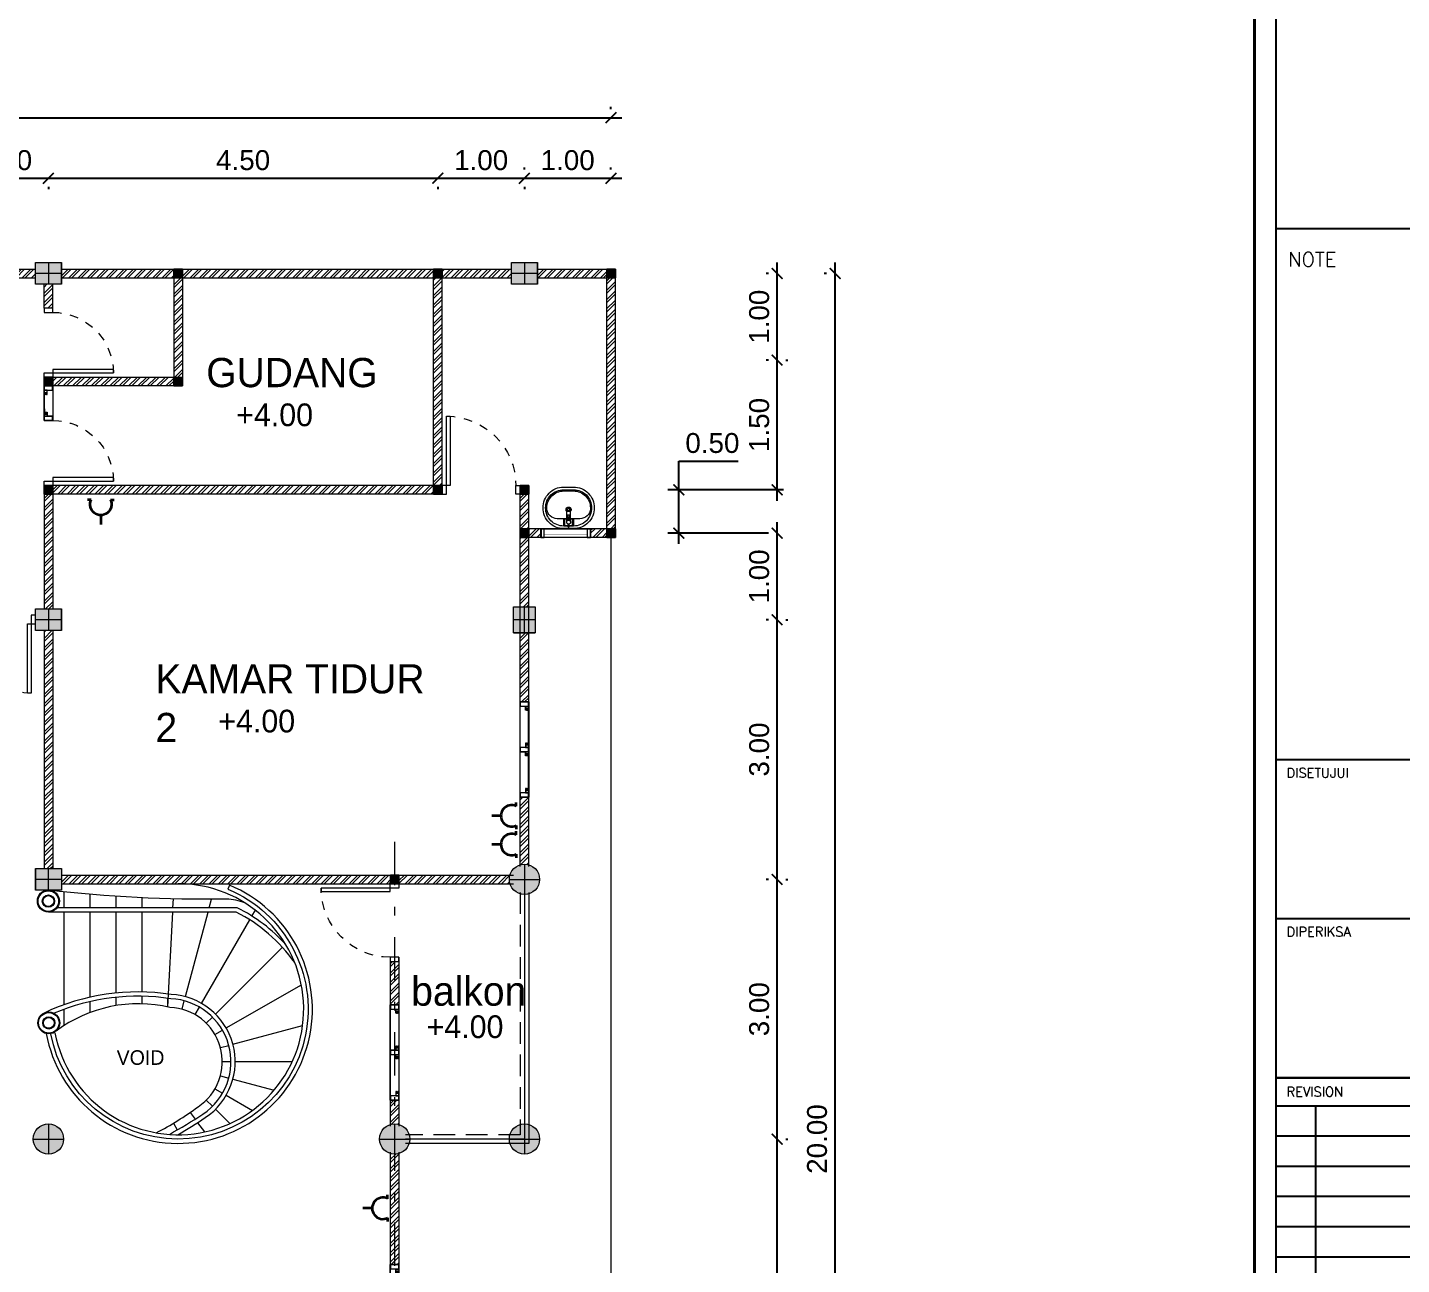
# Model space of a CAD drawing. Header units: millimetres. Extents: x -667 to -468, y -723 to -475.
# Drawn here: x -572.7 to -556.82, y -702.84 to -688.54 of the extents above; entities that cross this region are included whole.
import ezdxf

# ---------------------------------------------------------------- set-up
doc = ezdxf.new("R2010")
doc.units = ezdxf.units.MM
for name, pattern in [('CENTER', [2, 1.25, -0.25, 0.25, -0.25]), ('DASHDOT', [1, 0.5, -0.25, 0, -0.25]), ('DASHED2', [0.375, 0.25, -0.125]), ('HIDDEN', [0.375, 0.25, -0.125])]:
    doc.linetypes.add(name, pattern=pattern)
doc.layers.get('0').update_dxf_attribs({"lineweight": 9})
doc.layers.get('Defpoints').update_dxf_attribs({"lineweight": 0})
for name, color, linetype, lineweight in [('BLOCK', 231, 'Continuous', 5), ('COLUMN', 11, 'Continuous', 9), ('dinding', 36, 'Continuous', 9), ('DOOR', 6, 'Continuous', 5), ('FIX', 12, 'Continuous', 9), ('Furniture', 172, 'Continuous', 0), ('GRID', 250, 'CENTER', 0), ('HIDDEN', 9, 'HIDDEN', 5), ('NOTASI', 250, 'Continuous', 5), ('pintu', 6, 'Continuous', 5), ('TEXT', 26, 'Continuous', 5)]:
    doc.layers.add(name, color=color, linetype=linetype, lineweight=lineweight)
doc.layers.add('KOP', color=1, linetype='Continuous')
doc.styles.add('ROMANS', font='romans.shx')
doc.styles.add('ROMS', font='romans.shx', dxfattribs={"width": 0.9, "height": 16})
doc.styles.get("Standard").update_dxf_attribs({"font": 'arial.ttf'})
doc.dimstyles.new('Copy of 1-100', dxfattribs={"dimtxt": 0.23, "dimasz": 0.125, "dimexe": 0.125, "dimexo": 0.1, "dimgap": 0.09, "dimtad": 1, "dimtoh": 1, "dimzin": 0, "dimdsep": 46, "dimtxsty": 'Standard', "dimblk": 'ARCHTICK', "dimcen": 0.09, "dimdle": 0.125, "dimclrt": 2, "dimadec": 0, "dimazin": 0, "dimtfac": 1, "dimtofl": 0, "dimtmove": 0, "dimatfit": 3, "dimldrblk": 'ARCHTICK', "dimfxl": 1, "dimtolj": 1, "dimtzin": 0, "dimarcsym": 0})
pattern_1 = [(45, (75.192764, -159.11501), (-0.053881537, 0.053881537), []), (45, (75.228685, -159.11501), (-0.053881537, 0.053881537), [])]

# ---------------------------------------------------------------- blocks, each defined once
blk = doc.blocks.new('EW2433')
at = {"layer": 'KOP', "color": 11, "ltscale": 0.1}
for p, q in [((500.4441, -209.5931), (500.4441, -195.9522)), ((500.4465, -195.9497), (500.4465, -209.5956))]:
    blk.add_line(p, q, dxfattribs=at)
at = {"layer": 'KOP', "linetype": 'Continuous'}
blk.add_line((500.5786, -209.5956), (500.5786, -195.9497), dxfattribs=at)
at = {"layer": 'KOP', "color": 1, "ltscale": 0.1}
for p, q in [((502.5381, -197.5206), (500.5786, -197.5206)), ((502.5381, -200.793), (500.5786, -200.793)), ((502.5381, -201.7719), (500.5786, -201.7719)), ((502.5381, -202.7509), (500.5786, -202.7509))]:
    blk.add_line(p, q, dxfattribs=at)
at = {"layer": 'KOP', "color": 1, "linetype": 'Continuous', "ltscale": 0.01}
blk.add_line((500.5786, -202.7509), (502.5381, -202.7509), dxfattribs=at)
at = {"layer": 'KOP', "color": 4, "ltscale": 0.1}
for p, q in [((502.5381, -202.925), (500.5786, -202.925)), ((500.8235, -204.2281), (500.8235, -202.925)), ((502.5381, -203.1111), (500.5786, -203.1111)), ((502.5381, -203.2973), (500.5786, -203.2973)), ((502.5381, -203.4834), (500.5786, -203.4834)), ((502.5381, -203.6696), (500.5786, -203.6696)), ((502.5381, -203.8558), (500.5786, -203.8558))]:
    blk.add_line(p, q, dxfattribs=at)
at = {"layer": 'KOP', "color": 1, "linetype": 'Continuous', "width": 1}
for s, height, style, p in [('NOTE', 0.08818, 'ROMANS', (500.6522, -197.7529)), ('DISETUJUI', 0.05879, 'ROMS', (500.6432, -200.9016)), ('DIPERIKSA', 0.05879, 'ROMS', (500.6432, -201.8805)), ('REVISION', 0.05879, 'ROMS', (500.6432, -202.8662))]:
    blk.add_text(s, height=height, dxfattribs=dict(at, style=style)).set_placement(p)
blk = doc.blocks.new('FFFF')
at = {"layer": 'NOTASI', "ltscale": 0.01}
h = blk.add_hatch(color=256, dxfattribs=at)
h.paths.add_polyline_path([(-508.37, -250.991), (-508.495, -250.991), (-508.495, -251.141), (-508.37, -251.141)])
h.paths.add_polyline_path([(-508.37, -251.141), (-508.495, -251.141), (-508.495, -251.291), (-508.37, -251.291)])
h.paths.add_polyline_path([(-508.495, -251.141), (-508.62, -251.141), (-508.62, -251.291), (-508.495, -251.291)])
h.paths.add_polyline_path([(-508.495, -250.991), (-508.62, -250.991), (-508.62, -251.141), (-508.495, -251.141)])
at = {"ltscale": 0.01}
for p, q in [((-508.37, -250.991), (-508.62, -250.991)), ((-508.62, -251.141), (-508.37, -251.141)), ((-508.495, -250.991), (-508.495, -251.291))]:
    blk.add_line(p, q, dxfattribs=at)
blk.add_lwpolyline([(-508.62, -250.991), (-508.37, -250.991), (-508.37, -251.291), (-508.62, -251.291)], close=True, dxfattribs=at)
blk = doc.blocks.new('kolommm bulat')
at = {"layer": 'NOTASI'}
h = blk.add_hatch(color=256, dxfattribs=at)
h.paths.add_polyline_path([(-808.914, -494.931), (-808.914, -495.106), (-808.739, -495.106, 0.414214)])
h.paths.add_polyline_path([(-808.914, -494.931, 0.414214), (-809.089, -495.106), (-808.914, -495.106)])
h.paths.add_polyline_path([(-808.914, -495.106), (-809.089, -495.106, 0.414214), (-808.914, -495.281)])
h.paths.add_polyline_path([(-808.739, -495.106), (-808.914, -495.106), (-808.914, -495.281, 0.414214)])
for p, q in [((-808.914, -494.931), (-808.914, -495.281)), ((-809.089, -495.106), (-808.739, -495.106))]:
    blk.add_line(p, q)
blk.add_circle((-808.914, -495.106), 0.175)
blk = doc.blocks.new('32')
at = {"layer": 'NOTASI'}
h = blk.add_hatch(color=256, dxfattribs=at)
h.paths.add_polyline_path([(2106.822, 191.47), (2106.772, 191.47), (2106.772, 191.42), (2106.822, 191.42)])
h.paths.add_polyline_path([(2106.872, 191.47), (2106.822, 191.47), (2106.822, 191.42), (2106.872, 191.42)])
h.paths.add_polyline_path([(2106.872, 191.42), (2106.822, 191.42), (2106.822, 191.37), (2106.872, 191.37)])
h.paths.add_polyline_path([(2106.822, 191.42), (2106.772, 191.42), (2106.772, 191.37), (2106.822, 191.37)])
at = {"layer": 'BLOCK'}
for p, q in [((2106.822, 191.47), (2106.822, 191.37)), ((2106.772, 191.42), (2106.872, 191.42))]:
    blk.add_line(p, q, dxfattribs=at)
blk.add_lwpolyline([(2106.872, 191.47), (2106.772, 191.47), (2106.772, 191.37), (2106.872, 191.37)], close=True, dxfattribs=at)
blk = doc.blocks.new('L851')
at = {"layer": 'FIX'}
for p, q in [((0.075, 0.045), (0.15, 0.045)), ((0.077, 0.005), (0.093, 0.005)), ((0.075, -0.045), (0.15, -0.045))]:
    blk.add_line(p, q, dxfattribs=at)
for points in [[(0.52, 0), (0.52, 0.057, 0.098726), (0.502, 0.149, 0.098588), (0.45, 0.226, 0.098394), (0.372, 0.278, 0.098257), (0.28, 0.296, 0.098257), (0.188, 0.278, 0.098394), (0.11, 0.226, 0.098588), (0.058, 0.149, 0.098726), (0.04, 0.057), (0.04, 0), (0.04, -0.057, 0.098726), (0.058, -0.149, 0.098588), (0.11, -0.226, 0.098394), (0.188, -0.278, 0.098257), (0.28, -0.296, 0.098257), (0.372, -0.278, 0.098394), (0.45, -0.226, 0.098588), (0.502, -0.149, 0.098726), (0.52, -0.057)], [(0.155, 0), (0.155, -0.131, 0.394963), (0.267, -0.251, 0.016544), (0.28, -0.251, 0.098257), (0.355, -0.237, 0.098394), (0.418, -0.194, 0.098588), (0.46, -0.131, 0.098726), (0.475, -0.057), (0.475, 0), (0.475, 0.057, 0.098726), (0.46, 0.131, 0.098588), (0.418, 0.194, 0.098394), (0.355, 0.237, 0.098257), (0.28, 0.251, 0.016544), (0.267, 0.251, 0.394963), (0.155, 0.131)], [(0.062, 0.004, -0.414214), (0.066, 0.007), (0.075, 0.007, -0.414214), (0.077, 0.004), (0.077, 0), (0.077, -0.005, -0.414214), (0.075, -0.008), (0.066, -0.008, -0.414214), (0.062, -0.005), (0.062, 0)], [(0.138, 0, 1), (0.093, 0, 1)], [(0.245, 0, 1), (0.275, 0, 1)]]:
    blk.add_lwpolyline(points, format="xyb", close=True, dxfattribs=at)
for points in [[(0.07, -0.008), (0.07, -0.057, 0.098726), (0.086, -0.137, 0.098588), (0.131, -0.205, 0.098394), (0.2, -0.25, 0.098257), (0.28, -0.266, 0.098257), (0.36, -0.25, 0.098394), (0.429, -0.205, 0.098588), (0.474, -0.137, 0.098726), (0.49, -0.057), (0.49, 0), (0.49, 0.057, 0.098726), (0.474, 0.137, 0.098588), (0.429, 0.205, 0.098394), (0.36, 0.25, 0.098257), (0.28, 0.266, 0.098257), (0.2, 0.25, 0.098394), (0.131, 0.205, 0.098588), (0.086, 0.137, 0.098726), (0.07, 0.057), (0.07, 0.007)], [(0.075, 0.007), (0.075, 0.05, -0.414214), (0.085, 0.06), (0.14, 0.06, -0.414214), (0.15, 0.05), (0.15, 0), (0.15, -0.05, -0.414214), (0.14, -0.06), (0.085, -0.06, -0.414214), (0.075, -0.05), (0.075, -0.008)], [(0.136, 0.007), (0.175, 0.007, 0.414214), (0.177, 0.009), (0.177, 0.01), (0.198, 0.01)], [(0.175, -0.008), (0.175, -0.012, 0.414214), (0.178, -0.015), (0.195, -0.015, 0.414214), (0.198, -0.012), (0.198, 0), (0.198, 0.012, 0.414214), (0.195, 0.015), (0.178, 0.015, 0.414214), (0.175, 0.012), (0.175, 0.007)], [(0.24, -0.023, 0.645751), (0.29, 0, 0.645751), (0.24, 0.022, 0.645751)], [(0.242, -0.018, 0.664568), (0.285, 0, 0.664568), (0.242, 0.018, 0.664568)], [(0.136, -0.008), (0.175, -0.008, -0.414214), (0.177, -0.009), (0.177, -0.01), (0.198, -0.01)]]:
    blk.add_lwpolyline(points, format="xyb", dxfattribs=at)
for points in [[(0.115, 0.022), (0.242, 0.022), (0.242, 0), (0.242, -0.023), (0.115, -0.023)], [(0.237, 0.022), (0.237, 0), (0.237, -0.023)], [(0.077, -0.005), (0.093, -0.005)]]:
    blk.add_lwpolyline(points, dxfattribs=at)
blk = doc.blocks.new('*U614')
for points in [[(81823, 24533), (81823, 25333), (81783, 25333), (81783, 24533)], [(80973, 24433), (81023, 24433), (81023, 24533), (80973, 24533)], [(81823, 24533), (81873, 24533), (81873, 24433), (81823, 24433)]]:
    blk.add_lwpolyline(points, close=True)
at = {"layer": 'HIDDEN'}
blk.add_arc((81823, 24533), 800, 90, 180, dxfattribs=at)
blk = doc.blocks.new('*U566')
for points in [[(81073, 24533), (81123, 24533), (81123, 24433), (81073, 24433)], [(81823, 24433), (81873, 24433), (81873, 24533), (81823, 24533)], [(81823, 24433), (81823, 23733), (81783, 23733), (81783, 24433)]]:
    blk.add_lwpolyline(points, close=True)
at = {"layer": 'HIDDEN'}
blk.add_arc((81823, 24433), 700, 180, 270, dxfattribs=at)
blk = doc.blocks.new('*U248')
for points in [[(81823, 24533), (81823, 25333), (81783, 25333), (81783, 24533)], [(80973, 24433), (81023, 24433), (81023, 24533), (80973, 24533)], [(81823, 24533), (81873, 24533), (81873, 24433), (81823, 24433)]]:
    blk.add_lwpolyline(points, close=True)
at = {"layer": 'HIDDEN'}
blk.add_arc((81823, 24533), 800, 90, 180, dxfattribs=at)
blk = doc.blocks.new('FGRREE')
h = blk.add_hatch()
h.set_pattern_fill('ANSI31', color=30, scale=0.02, angle=-270, style=0)
h.set_pattern_definition([(315, (-2744.3127359, 687.6925603), (0.0017677669529, 0.0017677669529), [])])
h.paths.add_polyline_path([(-685.492, -507.082), (-685.492, -507.084, -0.354282), (-685.489, -507.086), (-685.489, -507.066), (-685.497, -507.066), (-685.497, -507.082)])
h.paths.add_polyline_path([(-685.481, -507.066), (-685.489, -507.066), (-685.489, -507.086, -0.354282), (-685.486, -507.084), (-685.486, -507.082), (-685.481, -507.082)])
h = blk.add_hatch()
h.set_pattern_fill('ANSI31', color=30, scale=0.02, angle=-270, style=0)
h.set_pattern_definition([(45, (-2744.3127359, -1702.0687045), (0.0017677669529, -0.0017677669529), [])])
h.paths.add_polyline_path([(-685.492, -507.295), (-685.492, -507.293, 0.354282), (-685.489, -507.291), (-685.489, -507.311), (-685.497, -507.311), (-685.497, -507.295)])
h.paths.add_polyline_path([(-685.481, -507.311), (-685.489, -507.311), (-685.489, -507.291, 0.354282), (-685.486, -507.293), (-685.486, -507.295), (-685.481, -507.295)])
for points in [[(-685.408, -507.038), (-685.408, -506.988), (-685.508, -506.988), (-685.508, -507.038)], [(-685.408, -506.988), (-685.408, -507.388), (-685.508, -507.388), (-685.508, -506.988)], [(-685.41, -507.036), (-685.41, -506.99), (-685.506, -506.99), (-685.506, -507.036)], [(-685.479, -507.064), (-685.479, -507.084), (-685.473, -507.084), (-685.473, -507.04), (-685.506, -507.04), (-685.506, -507.084), (-685.499, -507.084), (-685.499, -507.064)], [(-685.408, -507.388), (-685.408, -507.338), (-685.508, -507.338), (-685.508, -507.388)], [(-685.479, -507.313), (-685.479, -507.293), (-685.473, -507.293), (-685.473, -507.336), (-685.506, -507.336), (-685.506, -507.293), (-685.499, -507.293), (-685.499, -507.313)], [(-685.41, -507.386), (-685.41, -507.34), (-685.506, -507.34), (-685.506, -507.386)]]:
    blk.add_lwpolyline(points, close=True)
for points in [[(-685.483, -507.084), (-685.481, -507.084), (-685.486, -507.084), (-685.481, -507.084), (-685.481, -507.086), (-685.471, -507.086), (-685.471, -507.038), (-685.508, -507.038), (-685.508, -507.086), (-685.497, -507.086), (-685.497, -507.084), (-685.492, -507.084), (-685.497, -507.084)], [(-685.492, -507.084), (-685.492, -507.082), (-685.497, -507.082), (-685.497, -507.066), (-685.481, -507.066), (-685.481, -507.082), (-685.486, -507.082), (-685.486, -507.084)], [(-685.483, -507.293), (-685.481, -507.293), (-685.486, -507.293), (-685.481, -507.293), (-685.481, -507.291), (-685.471, -507.291), (-685.471, -507.338), (-685.508, -507.338), (-685.508, -507.291), (-685.497, -507.291), (-685.497, -507.293), (-685.492, -507.293), (-685.497, -507.293)], [(-685.492, -507.293), (-685.492, -507.295), (-685.497, -507.295), (-685.497, -507.311), (-685.481, -507.311), (-685.481, -507.295), (-685.486, -507.295), (-685.486, -507.293)]]:
    blk.add_lwpolyline(points)
at = {"color": 20, "const_width": 0.002}
blk.add_lwpolyline([(-685.489, -507.295), (-685.49, -507.084)], dxfattribs=at)
for centre, start, end in [((-685.492, -507.086), 17.2933, 95.3266), ((-685.487, -507.086), 84.6734, 162.7067), ((-685.492, -507.29), 264.6734, 342.7067), ((-685.487, -507.29), 197.2933, 275.3266)]:
    blk.add_arc(centre, 0.00286, start, end)
at = {"layer": 'dinding'}
for p, q in [((-685.508, -506.988), (-685.508, -507.338)), ((-685.408, -506.988), (-685.408, -507.338))]:
    blk.add_line(p, q, dxfattribs=at)
blk = doc.blocks.new('*U579')
for points in [[(80973, 24533), (81023, 24533), (81023, 24433), (80973, 24433)], [(81823, 24433), (81873, 24433), (81873, 24533), (81823, 24533)], [(81823, 24433), (81823, 23633), (81783, 23633), (81783, 24433)]]:
    blk.add_lwpolyline(points, close=True)
at = {"layer": 'HIDDEN'}
blk.add_arc((81823, 24433), 800, 180, 270, dxfattribs=at)
blk = doc.blocks.new('_ArchTick')
at = {"color": 0, "linetype": 'ByBlock', "const_width": 0.15}
blk.add_lwpolyline([(-0.5, -0.5), (0.5, 0.5)], dxfattribs=at)
blk = doc.blocks.new('*D1117')
at = {"layer": 'Defpoints', "color": 0}
for p in [(-583.956, -689.586), (-565.956, -689.586), (-565.956, -689.586)]:
    blk.add_point(p, dxfattribs=at)
at = {"layer": 'NOTASI', "color": 0, "lineweight": -2}
for p, q in [((-584.081, -689.586), (-565.831, -689.586)), ((-583.956, -689.486), (-583.956, -689.461)), ((-565.956, -689.486), (-565.956, -689.461))]:
    blk.add_line(p, q, dxfattribs=at)
at = {"layer": 'NOTASI', "color": 0, "lineweight": -2, "xscale": 0.125, "yscale": 0.125, "zscale": 0.125, "rotation": 180}
blk.add_blockref('_ArchTick', (-583.956, -689.586), dxfattribs=at)
at = {"layer": 'NOTASI', "color": 0, "lineweight": -2, "xscale": 0.125, "yscale": 0.125, "zscale": 0.125}
blk.add_blockref('_ArchTick', (-565.956, -689.586), dxfattribs=at)
at = {"layer": 'NOTASI', "color": 2, "insert": (-574.956, -689.378), "char_height": 0.23, "attachment_point": 5}
blk.add_mtext('\\A1;18.00', dxfattribs=at)
blk = doc.blocks.new('*D1121')
at = {"layer": 'Defpoints', "color": 0}
for p in [(-572.456, -690.286), (-567.956, -690.286), (-567.956, -690.286)]:
    blk.add_point(p, dxfattribs=at)
at = {"layer": 'NOTASI', "color": 0, "lineweight": -2}
for p, q in [((-572.581, -690.286), (-567.831, -690.286)), ((-572.456, -690.386), (-572.456, -690.411)), ((-567.956, -690.386), (-567.956, -690.411))]:
    blk.add_line(p, q, dxfattribs=at)
at = {"layer": 'NOTASI', "color": 0, "lineweight": -2, "xscale": 0.125, "yscale": 0.125, "zscale": 0.125, "rotation": 180}
blk.add_blockref('_ArchTick', (-572.456, -690.286), dxfattribs=at)
at = {"layer": 'NOTASI', "color": 0, "lineweight": -2, "xscale": 0.125, "yscale": 0.125, "zscale": 0.125}
blk.add_blockref('_ArchTick', (-567.956, -690.286), dxfattribs=at)
at = {"layer": 'NOTASI', "color": 2, "insert": (-570.206, -690.078), "char_height": 0.23, "attachment_point": 5}
blk.add_mtext('\\A1;4.50', dxfattribs=at)
blk = doc.blocks.new('*D1122')
at = {"layer": 'Defpoints', "color": 0}
for p in [(-567.956, -690.286), (-566.956, -690.286), (-566.956, -690.286)]:
    blk.add_point(p, dxfattribs=at)
at = {"layer": 'NOTASI', "color": 0, "lineweight": -2}
for p, q in [((-568.081, -690.286), (-566.831, -690.286)), ((-567.956, -690.386), (-567.956, -690.411)), ((-566.956, -690.386), (-566.956, -690.411))]:
    blk.add_line(p, q, dxfattribs=at)
at = {"layer": 'NOTASI', "color": 0, "lineweight": -2, "xscale": 0.125, "yscale": 0.125, "zscale": 0.125, "rotation": 180}
blk.add_blockref('_ArchTick', (-567.956, -690.286), dxfattribs=at)
at = {"layer": 'NOTASI', "color": 0, "lineweight": -2, "xscale": 0.125, "yscale": 0.125, "zscale": 0.125}
blk.add_blockref('_ArchTick', (-566.956, -690.286), dxfattribs=at)
at = {"layer": 'NOTASI', "color": 2, "insert": (-567.456, -690.078), "char_height": 0.23, "attachment_point": 5}
blk.add_mtext('\\A1;1.00', dxfattribs=at)
blk = doc.blocks.new('*D1123')
at = {"layer": 'Defpoints', "color": 0}
for p in [(-566.956, -690.286), (-565.956, -690.286), (-565.956, -690.286)]:
    blk.add_point(p, dxfattribs=at)
at = {"layer": 'NOTASI', "color": 0, "lineweight": -2}
for p, q in [((-566.956, -690.186), (-566.956, -690.161)), ((-565.956, -690.186), (-565.956, -690.161)), ((-567.081, -690.286), (-565.831, -690.286))]:
    blk.add_line(p, q, dxfattribs=at)
at = {"layer": 'NOTASI', "color": 0, "lineweight": -2, "xscale": 0.125, "yscale": 0.125, "zscale": 0.125, "rotation": 180}
blk.add_blockref('_ArchTick', (-566.956, -690.286), dxfattribs=at)
at = {"layer": 'NOTASI', "color": 0, "lineweight": -2, "xscale": 0.125, "yscale": 0.125, "zscale": 0.125}
blk.add_blockref('_ArchTick', (-565.956, -690.286), dxfattribs=at)
at = {"layer": 'NOTASI', "color": 2, "insert": (-566.456, -690.078), "char_height": 0.23, "attachment_point": 5}
blk.add_mtext('\\A1;1.00', dxfattribs=at)
blk = doc.blocks.new('*D1126')
at = {"layer": 'Defpoints', "color": 0}
for p in [(-564.036, -701.386), (-564.036, -701.386), (-564.036, -705.386)]:
    blk.add_point(p, dxfattribs=at)
at = {"layer": 'NOTASI', "color": 0, "lineweight": -2}
for p, q in [((-564.036, -705.511), (-564.036, -701.261)), ((-563.936, -701.386), (-563.911, -701.386)), ((-563.936, -705.386), (-563.911, -705.386))]:
    blk.add_line(p, q, dxfattribs=at)
at = {"layer": 'NOTASI', "color": 0, "lineweight": -2, "xscale": 0.125, "yscale": 0.125, "zscale": 0.125}
for p, rotation in [((-564.036, -701.386), 90), ((-564.036, -705.386), 270)]:
    blk.add_blockref('_ArchTick', p, dxfattribs=dict(at, rotation=rotation))
at = {"layer": 'NOTASI', "color": 2, "insert": (-564.243, -703.386), "char_height": 0.23, "attachment_point": 5, "rotation": 90}
blk.add_mtext('\\A1;4.00', dxfattribs=at)
blk = doc.blocks.new('*D1127')
at = {"layer": 'Defpoints', "color": 0}
for p in [(-564.036, -698.386), (-564.036, -698.386), (-564.036, -701.386)]:
    blk.add_point(p, dxfattribs=at)
at = {"layer": 'NOTASI', "color": 0, "lineweight": -2}
for p, q in [((-564.036, -701.511), (-564.036, -698.261)), ((-563.936, -698.386), (-563.911, -698.386)), ((-563.936, -701.386), (-563.911, -701.386))]:
    blk.add_line(p, q, dxfattribs=at)
at = {"layer": 'NOTASI', "color": 0, "lineweight": -2, "xscale": 0.125, "yscale": 0.125, "zscale": 0.125}
for p, rotation in [((-564.036, -698.386), 90), ((-564.036, -701.386), 270)]:
    blk.add_blockref('_ArchTick', p, dxfattribs=dict(at, rotation=rotation))
at = {"layer": 'NOTASI', "color": 2, "insert": (-564.243, -699.886), "char_height": 0.23, "attachment_point": 5, "rotation": 90}
blk.add_mtext('\\A1;3.00', dxfattribs=at)
blk = doc.blocks.new('*D1128')
at = {"layer": 'Defpoints', "color": 0}
for p in [(-564.036, -695.386), (-564.036, -695.386), (-564.036, -698.386)]:
    blk.add_point(p, dxfattribs=at)
at = {"layer": 'NOTASI', "color": 0, "lineweight": -2}
for p, q in [((-564.036, -698.511), (-564.036, -695.261)), ((-563.936, -695.386), (-563.911, -695.386)), ((-564.136, -698.386), (-564.161, -698.386))]:
    blk.add_line(p, q, dxfattribs=at)
at = {"layer": 'NOTASI', "color": 0, "lineweight": -2, "xscale": 0.125, "yscale": 0.125, "zscale": 0.125}
for p, rotation in [((-564.036, -695.386), 90), ((-564.036, -698.386), 270)]:
    blk.add_blockref('_ArchTick', p, dxfattribs=dict(at, rotation=rotation))
at = {"layer": 'NOTASI', "color": 2, "insert": (-564.243, -696.886), "char_height": 0.23, "attachment_point": 5, "rotation": 90}
blk.add_mtext('\\A1;3.00', dxfattribs=at)
blk = doc.blocks.new('*D1129')
at = {"layer": 'Defpoints', "color": 0}
for p in [(-564.036, -694.386), (-564.036, -694.386), (-564.036, -695.386)]:
    blk.add_point(p, dxfattribs=at)
at = {"layer": 'NOTASI', "color": 0, "lineweight": -2}
for p, q in [((-564.036, -695.511), (-564.036, -694.261)), ((-564.136, -694.386), (-564.161, -694.386)), ((-564.136, -695.386), (-564.161, -695.386))]:
    blk.add_line(p, q, dxfattribs=at)
at = {"layer": 'NOTASI', "color": 0, "lineweight": -2, "xscale": 0.125, "yscale": 0.125, "zscale": 0.125}
for p, rotation in [((-564.036, -694.386), 90), ((-564.036, -695.386), 270)]:
    blk.add_blockref('_ArchTick', p, dxfattribs=dict(at, rotation=rotation))
at = {"layer": 'NOTASI', "color": 2, "insert": (-564.243, -694.886), "char_height": 0.23, "attachment_point": 5, "rotation": 90}
blk.add_mtext('\\A1;1.00', dxfattribs=at)
blk = doc.blocks.new('*D1130')
at = {"layer": 'Defpoints', "color": 0}
for p in [(-564.036, -692.386), (-564.036, -692.386), (-564.036, -693.886)]:
    blk.add_point(p, dxfattribs=at)
at = {"layer": 'NOTASI', "color": 0, "lineweight": -2}
for p, q in [((-564.036, -694.011), (-564.036, -692.261)), ((-564.136, -692.386), (-564.161, -692.386)), ((-564.136, -693.886), (-564.161, -693.886))]:
    blk.add_line(p, q, dxfattribs=at)
at = {"layer": 'NOTASI', "color": 0, "lineweight": -2, "xscale": 0.125, "yscale": 0.125, "zscale": 0.125}
for p, rotation in [((-564.036, -692.386), 90), ((-564.036, -693.886), 270)]:
    blk.add_blockref('_ArchTick', p, dxfattribs=dict(at, rotation=rotation))
at = {"layer": 'NOTASI', "color": 2, "insert": (-564.243, -693.136), "char_height": 0.23, "attachment_point": 5, "rotation": 90}
blk.add_mtext('\\A1;1.50', dxfattribs=at)
blk = doc.blocks.new('*D1131')
at = {"layer": 'Defpoints', "color": 0}
for p in [(-564.036, -691.386), (-564.036, -691.386), (-564.036, -692.386)]:
    blk.add_point(p, dxfattribs=at)
at = {"layer": 'NOTASI', "color": 0, "lineweight": -2}
for p, q in [((-564.036, -692.511), (-564.036, -691.261)), ((-564.136, -691.386), (-564.161, -691.386)), ((-563.936, -692.386), (-563.911, -692.386))]:
    blk.add_line(p, q, dxfattribs=at)
at = {"layer": 'NOTASI', "color": 0, "lineweight": -2, "xscale": 0.125, "yscale": 0.125, "zscale": 0.125}
for p, rotation in [((-564.036, -691.386), 90), ((-564.036, -692.386), 270)]:
    blk.add_blockref('_ArchTick', p, dxfattribs=dict(at, rotation=rotation))
at = {"layer": 'NOTASI', "color": 2, "insert": (-564.243, -691.886), "char_height": 0.23, "attachment_point": 5, "rotation": 90}
blk.add_mtext('\\A1;1.00', dxfattribs=at)
blk = doc.blocks.new('*D1132')
at = {"layer": 'Defpoints', "color": 0}
for p in [(-563.367, -691.386), (-563.367, -691.386), (-563.536, -711.386)]:
    blk.add_point(p, dxfattribs=at)
at = {"layer": 'NOTASI', "color": 0, "lineweight": -2}
for p, q in [((-563.367, -711.511), (-563.367, -691.261)), ((-563.467, -691.386), (-563.492, -691.386)), ((-563.436, -711.386), (-563.242, -711.386))]:
    blk.add_line(p, q, dxfattribs=at)
at = {"layer": 'NOTASI', "color": 0, "lineweight": -2, "xscale": 0.125, "yscale": 0.125, "zscale": 0.125}
for p, rotation in [((-563.367, -691.386), 90), ((-563.367, -711.386), 270)]:
    blk.add_blockref('_ArchTick', p, dxfattribs=dict(at, rotation=rotation))
at = {"layer": 'NOTASI', "color": 2, "insert": (-563.574, -701.386), "char_height": 0.23, "attachment_point": 5, "rotation": 90}
blk.add_mtext('\\A1;20.00', dxfattribs=at)
blk = doc.blocks.new('*D1142')
at = {"layer": 'Defpoints', "color": 0}
for p in [(-573.456, -690.286), (-572.456, -690.286), (-572.456, -690.286)]:
    blk.add_point(p, dxfattribs=at)
at = {"layer": 'NOTASI', "color": 0, "lineweight": -2}
for p, q in [((-573.581, -690.286), (-572.331, -690.286)), ((-573.456, -690.386), (-573.456, -690.411)), ((-572.456, -690.386), (-572.456, -690.411))]:
    blk.add_line(p, q, dxfattribs=at)
at = {"layer": 'NOTASI', "color": 0, "lineweight": -2, "xscale": 0.125, "yscale": 0.125, "zscale": 0.125, "rotation": 180}
blk.add_blockref('_ArchTick', (-573.456, -690.286), dxfattribs=at)
at = {"layer": 'NOTASI', "color": 0, "lineweight": -2, "xscale": 0.125, "yscale": 0.125, "zscale": 0.125}
blk.add_blockref('_ArchTick', (-572.456, -690.286), dxfattribs=at)
at = {"layer": 'NOTASI', "color": 2, "insert": (-572.956, -690.078), "char_height": 0.23, "attachment_point": 5}
blk.add_mtext('\\A1;1.00', dxfattribs=at)
blk = doc.blocks.new('*D1145')
at = {"layer": 'Defpoints', "color": 0}
for p in [(-565.172, -693.886), (-563.863, -693.886), (-564.036, -694.386)]:
    blk.add_point(p, dxfattribs=at)
at = {"layer": 'NOTASI', "color": 0, "lineweight": -2}
for p, q in [((-565.172, -693.886), (-565.172, -693.553)), ((-565.172, -693.553), (-564.485, -693.553)), ((-563.963, -693.886), (-565.297, -693.886)), ((-565.172, -694.511), (-565.172, -693.886)), ((-564.136, -694.386), (-565.297, -694.386))]:
    blk.add_line(p, q, dxfattribs=at)
at = {"layer": 'NOTASI', "color": 0, "lineweight": -2, "xscale": 0.125, "yscale": 0.125, "zscale": 0.125}
for p, rotation in [((-565.172, -693.886), 90), ((-565.172, -694.386), 270)]:
    blk.add_blockref('_ArchTick', p, dxfattribs=dict(at, rotation=rotation))
at = {"layer": 'NOTASI', "color": 2, "insert": (-564.784, -693.346), "char_height": 0.23, "attachment_point": 5}
blk.add_mtext('\\A1;0.50', dxfattribs=at)
blk = doc.blocks.new('VFE')
for points in [[(-641.365, -508.738), (-641.325, -508.738), (-641.325, -508.638), (-641.365, -508.638)], [(-640.79, -508.738), (-641.365, -508.738), (-641.365, -508.638), (-640.79, -508.638)], [(-641.327, -508.64), (-641.363, -508.64), (-641.363, -508.736), (-641.327, -508.736)], [(-640.83, -508.738), (-640.79, -508.738), (-640.79, -508.638), (-640.83, -508.638)], [(-640.792, -508.64), (-640.828, -508.64), (-640.828, -508.736), (-640.792, -508.736)]]:
    blk.add_lwpolyline(points, close=True)
at = {"linetype": 'CENTER', "ltscale": 0.1, "const_width": 0.002}
blk.add_lwpolyline([(-641.325, -508.703), (-640.83, -508.703)], dxfattribs=at)
blk = doc.blocks.new('FCE')
h = blk.add_hatch()
h.set_pattern_fill('ANSI31', color=30, scale=0.02, angle=-180, style=0)
h.set_pattern_definition([(45, (-1849.7851361, -2568.5427676), (-0.0017677669529, 0.0017677669529), [])])
h.paths.add_polyline_path([(-655.011, -509.722), (-655.009, -509.722, -0.354282), (-655.007, -509.719), (-655.027, -509.719), (-655.027, -509.727), (-655.011, -509.727)])
h.paths.add_polyline_path([(-655.027, -509.711), (-655.027, -509.719), (-655.007, -509.719, -0.354282), (-655.009, -509.716), (-655.011, -509.716), (-655.011, -509.711)])
h = blk.add_hatch()
h.set_pattern_fill('ANSI31', color=30, scale=0.02, angle=-180, style=0)
h.set_pattern_definition([(135, (540.1511286, -2568.5427676), (0.0017677669529, 0.0017677669529), [])])
h.paths.add_polyline_path([(-654.623, -509.722), (-654.625, -509.722, 0.354282), (-654.627, -509.719), (-654.607, -509.719), (-654.607, -509.727), (-654.623, -509.727)])
h.paths.add_polyline_path([(-654.607, -509.711), (-654.607, -509.719), (-654.627, -509.719, 0.354282), (-654.625, -509.716), (-654.623, -509.716), (-654.623, -509.711)])
h = blk.add_hatch()
h.set_pattern_fill('ANSI31', color=30, scale=0.02, angle=-180, style=0)
h.set_pattern_definition([(45, (-1849.2601361, -2568.5427676), (-0.0017677669529, 0.0017677669529), [])])
h.paths.add_polyline_path([(-654.486, -509.722), (-654.484, -509.722, -0.354282), (-654.482, -509.719), (-654.502, -509.719), (-654.502, -509.727), (-654.486, -509.727)])
h.paths.add_polyline_path([(-654.502, -509.711), (-654.502, -509.719), (-654.482, -509.719, -0.354282), (-654.484, -509.716), (-654.486, -509.716), (-654.486, -509.711)])
h = blk.add_hatch()
h.set_pattern_fill('ANSI31', color=30, scale=0.02, angle=-180, style=0)
h.set_pattern_definition([(135, (540.6761286, -2568.5427676), (0.0017677669529, 0.0017677669529), [])])
h.paths.add_polyline_path([(-654.098, -509.722), (-654.1, -509.722, 0.354282), (-654.102, -509.719), (-654.082, -509.719), (-654.082, -509.727), (-654.098, -509.727)])
h.paths.add_polyline_path([(-654.082, -509.711), (-654.082, -509.719), (-654.102, -509.719, 0.354282), (-654.1, -509.716), (-654.098, -509.716), (-654.098, -509.711)])
for points in [[(-655.055, -509.638), (-655.105, -509.638), (-655.105, -509.738), (-655.055, -509.738)], [(-655.105, -509.638), (-654.005, -509.638), (-654.005, -509.738), (-655.105, -509.738)], [(-655.057, -509.64), (-655.103, -509.64), (-655.103, -509.736), (-655.057, -509.736)], [(-655.029, -509.709), (-655.009, -509.709), (-655.009, -509.703), (-655.053, -509.703), (-655.053, -509.736), (-655.009, -509.736), (-655.009, -509.729), (-655.029, -509.729)], [(-654.605, -509.709), (-654.625, -509.709), (-654.625, -509.703), (-654.582, -509.703), (-654.582, -509.736), (-654.625, -509.736), (-654.625, -509.729), (-654.605, -509.729)], [(-654.53, -509.638), (-654.58, -509.638), (-654.58, -509.738), (-654.53, -509.738)], [(-654.532, -509.64), (-654.578, -509.64), (-654.578, -509.736), (-654.532, -509.736)], [(-654.504, -509.709), (-654.484, -509.709), (-654.484, -509.703), (-654.528, -509.703), (-654.528, -509.736), (-654.484, -509.736), (-654.484, -509.729), (-654.504, -509.729)], [(-654.08, -509.709), (-654.1, -509.709), (-654.1, -509.703), (-654.057, -509.703), (-654.057, -509.736), (-654.1, -509.736), (-654.1, -509.729), (-654.08, -509.729)], [(-654.005, -509.638), (-654.055, -509.638), (-654.055, -509.738), (-654.005, -509.738)], [(-654.007, -509.64), (-654.053, -509.64), (-654.053, -509.736), (-654.007, -509.736)]]:
    blk.add_lwpolyline(points, close=True)
for points in [[(-655.009, -509.713), (-655.009, -509.711), (-655.009, -509.716), (-655.009, -509.711), (-655.007, -509.711), (-655.007, -509.701), (-655.055, -509.701), (-655.055, -509.738), (-655.007, -509.738), (-655.007, -509.727), (-655.009, -509.727), (-655.009, -509.722), (-655.009, -509.727)], [(-655.009, -509.722), (-655.011, -509.722), (-655.011, -509.727), (-655.027, -509.727), (-655.027, -509.711), (-655.011, -509.711), (-655.011, -509.716), (-655.009, -509.716)], [(-654.625, -509.713), (-654.625, -509.711), (-654.625, -509.716), (-654.625, -509.711), (-654.627, -509.711), (-654.627, -509.701), (-654.58, -509.701), (-654.58, -509.738), (-654.627, -509.738), (-654.627, -509.727), (-654.625, -509.727), (-654.625, -509.722), (-654.625, -509.727)], [(-654.625, -509.722), (-654.623, -509.722), (-654.623, -509.727), (-654.607, -509.727), (-654.607, -509.711), (-654.623, -509.711), (-654.623, -509.716), (-654.625, -509.716)], [(-654.484, -509.713), (-654.484, -509.711), (-654.484, -509.716), (-654.484, -509.711), (-654.482, -509.711), (-654.482, -509.701), (-654.53, -509.701), (-654.53, -509.738), (-654.482, -509.738), (-654.482, -509.727), (-654.484, -509.727), (-654.484, -509.722), (-654.484, -509.727)], [(-654.484, -509.722), (-654.486, -509.722), (-654.486, -509.727), (-654.502, -509.727), (-654.502, -509.711), (-654.486, -509.711), (-654.486, -509.716), (-654.484, -509.716)], [(-654.1, -509.713), (-654.1, -509.711), (-654.1, -509.716), (-654.1, -509.711), (-654.102, -509.711), (-654.102, -509.701), (-654.055, -509.701), (-654.055, -509.738), (-654.102, -509.738), (-654.102, -509.727), (-654.1, -509.727), (-654.1, -509.722), (-654.1, -509.727)], [(-654.1, -509.722), (-654.098, -509.722), (-654.098, -509.727), (-654.082, -509.727), (-654.082, -509.711), (-654.098, -509.711), (-654.098, -509.716), (-654.1, -509.716)]]:
    blk.add_lwpolyline(points)
at = {"color": 20, "const_width": 0.002}
for points in [[(-654.623, -509.719), (-655.011, -509.719)], [(-654.098, -509.719), (-654.486, -509.719)]]:
    blk.add_lwpolyline(points, dxfattribs=at)
for centre, start, end in [((-655.006, -509.717), 174.6734, 252.7067), ((-655.006, -509.722), 107.2933, 185.3266), ((-654.628, -509.717), 287.2933, 5.3266), ((-654.628, -509.722), 354.6734, 72.7067), ((-654.481, -509.717), 174.6734, 252.7067), ((-654.481, -509.722), 107.2933, 185.3266), ((-654.103, -509.717), 287.2933, 5.3266), ((-654.103, -509.722), 354.6734, 72.7067)]:
    blk.add_arc(centre, 0.00286, start, end)
blk = doc.blocks.new('sk 1')
at = {"color": 242, "lineweight": 35, "true_color": 0xbb071f}
for p, q in [((-124, 0), (-230, 0)), ((54, 111), (54, 154)), ((54, 111), (54, 111)), ((54, -111), (54, -154))]:
    blk.add_line(p, q, dxfattribs=at)
blk.add_arc((0, 0), 124, 64.0295, 295.9705, dxfattribs=at)

msp = doc.modelspace()

# ---------------------------------------------------------------- hatches: boundary and pattern name
at = {"layer": 'NOTASI'}
h = msp.add_hatch(dxfattribs=at)
h.set_pattern_fill('ANSI32', color=256, scale=0.008, style=0)
h.set_pattern_definition(pattern_1)
h.paths.add_polyline_path([(-574.808, -691.336), (-577.806, -691.336), (-577.806, -691.436), (-574.808, -691.436)])
h.paths.add_polyline_path([(-573.506, -691.418), (-573.506, -691.386), (-573.506, -691.336), (-574.808, -691.336), (-574.808, -691.436), (-573.533, -691.436)])
h.paths.add_polyline_path([(-572.606, -691.336), (-573.406, -691.336), (-573.406, -691.436), (-572.606, -691.436)])
h.paths.add_polyline_path([(-571.006, -691.336), (-572.306, -691.336), (-572.306, -691.436), (-571.006, -691.436)])
h = msp.add_hatch(dxfattribs=at)
h.set_pattern_fill('ANSI32', color=256, scale=0.008, style=0)
h.set_pattern_definition(pattern_1)
h.paths.add_polyline_path([(-568.006, -691.336), (-570.906, -691.336), (-570.906, -691.436), (-568.006, -691.436)])
h.paths.add_polyline_path([(-567.106, -691.336), (-567.906, -691.336), (-567.906, -691.436), (-567.106, -691.436)])
h.paths.add_polyline_path([(-566.006, -691.336), (-566.806, -691.336), (-566.806, -691.436), (-566.006, -691.436)])
h = msp.add_hatch(dxfattribs=at)
h.set_pattern_fill('ANSI32', color=256, scale=0.008, style=0)
h.set_pattern_definition(pattern_1)
h.paths.add_polyline_path([(-570.906, -691.436), (-571.006, -691.436), (-571.006, -692.586), (-570.906, -692.586)])
h.paths.add_polyline_path([(-571.006, -692.586), (-572.406, -692.586), (-572.406, -692.686), (-571.006, -692.686)])
h.paths.add_polyline_path([(-572.406, -691.511), (-572.506, -691.511), (-572.506, -691.786), (-572.406, -691.786)])
h = msp.add_hatch(dxfattribs=at)
h.set_pattern_fill('ANSI32', color=256, scale=0.008, style=0)
h.set_pattern_definition(pattern_1)
h.paths.add_polyline_path([(-565.906, -691.436), (-566.006, -691.436), (-566.006, -694.336), (-565.906, -694.336)])
h.paths.add_polyline_path([(-567.906, -691.436), (-568.006, -691.436), (-568.006, -693.836), (-567.906, -693.836)])
h = msp.add_hatch(dxfattribs=at)
h.set_pattern_fill('ANSI32', color=256, scale=0.008, style=0)
h.set_pattern_definition(pattern_1)
h.paths.add_polyline_path([(-568.006, -693.836), (-572.406, -693.836), (-572.406, -693.936), (-568.006, -693.936)])
h.paths.add_polyline_path([(-572.406, -693.936), (-572.506, -693.936), (-572.506, -695.261), (-572.406, -695.261)])
h = msp.add_hatch(dxfattribs=at)
h.set_pattern_fill('ANSI32', color=256, scale=0.008, style=0)
h.set_pattern_definition(pattern_1)
h.paths.add_polyline_path([(-566.006, -694.336), (-566.191, -694.336), (-566.191, -694.436), (-566.006, -694.436)])
h.paths.add_polyline_path([(-566.766, -694.336), (-566.906, -694.336), (-566.906, -694.436), (-566.766, -694.436)])
h.paths.add_polyline_path([(-566.906, -693.936), (-567.006, -693.936), (-567.006, -694.336), (-566.906, -694.336)])
h.paths.add_polyline_path([(-566.906, -694.436), (-567.006, -694.436), (-567.006, -695.236), (-566.906, -695.236)])
h = msp.add_hatch(dxfattribs=at)
h.set_pattern_fill('ANSI32', color=256, scale=0.008, style=0)
h.set_pattern_definition(pattern_1)
h.paths.add_polyline_path([(-566.906, -695.536), (-567.006, -695.536), (-567.006, -696.336), (-566.906, -696.336)])
h.paths.add_polyline_path([(-566.906, -697.436), (-567.006, -697.436), (-567.006, -698.218, -0.145898), (-566.906, -698.218)])
h.paths.add_polyline_path([(-567.131, -698.386, -0.072565), (-567.123, -698.336), (-568.406, -698.336), (-568.406, -698.436), (-567.123, -698.436, -0.072565)])
h.paths.add_polyline_path([(-568.506, -698.336), (-572.306, -698.336), (-572.306, -698.436), (-568.506, -698.436)])
h.paths.add_polyline_path([(-572.406, -695.511), (-572.506, -695.511), (-572.506, -698.261), (-572.406, -698.261)])
h = msp.add_hatch(dxfattribs=at)
h.set_pattern_fill('ANSI32', color=256, scale=0.008, style=0)
h.set_pattern_definition(pattern_1)
h.paths.add_polyline_path([(-568.406, -699.336), (-568.506, -699.336), (-568.506, -699.836), (-568.406, -699.836)])
h.paths.add_polyline_path([(-568.406, -700.936), (-568.506, -700.936), (-568.506, -701.218, -0.145898), (-568.406, -701.218)])
h.paths.add_polyline_path([(-568.406, -701.553, -0.145898), (-568.506, -701.553), (-568.506, -702.836), (-568.406, -702.836)])

# ---------------------------------------------------------------- linework, layer by layer
at = {"layer": 'dinding'}
for p, q in [((-577.806, -691.336), (-572.606, -691.336)), ((-572.306, -691.336), (-567.106, -691.336)), ((-566.806, -691.336), (-565.906, -691.336)), ((-565.906, -691.336), (-565.906, -694.436)), ((-577.806, -691.436), (-572.606, -691.436)), ((-572.506, -691.786), (-572.506, -691.511)), ((-572.406, -691.786), (-572.406, -691.511)), ((-572.306, -691.436), (-567.106, -691.436)), ((-571.006, -691.436), (-571.006, -692.586)), ((-570.906, -691.436), (-570.906, -692.686)), ((-568.006, -693.836), (-568.006, -691.436)), ((-567.906, -693.836), (-567.906, -691.436)), ((-566.806, -691.436), (-566.006, -691.436)), ((-566.006, -691.436), (-566.006, -694.336)), ((-571.006, -692.586), (-572.406, -692.586)), ((-570.906, -692.686), (-572.406, -692.686)), ((-568.006, -693.836), (-572.406, -693.836)), ((-572.506, -693.936), (-572.506, -695.261)), ((-568.006, -693.936), (-572.406, -693.936)), ((-572.406, -693.936), (-572.406, -695.261)), ((-567.006, -694.336), (-567.006, -693.936)), ((-566.906, -694.336), (-566.906, -693.936)), ((-566.006, -694.336), (-566.906, -694.336)), ((-567.006, -698.236), (-567.006, -694.436)), ((-565.906, -694.436), (-566.906, -694.436)), ((-566.906, -698.236), (-566.906, -694.436)), ((-572.506, -695.511), (-572.506, -698.261)), ((-572.406, -695.511), (-572.406, -698.261)), ((-572.306, -698.336), (-567.081, -698.336)), ((-572.306, -698.436), (-567.081, -698.436)), ((-572.274, -698.714), (-572.274, -698.534)), ((-571.974, -698.714), (-571.974, -698.559)), ((-571.674, -698.714), (-571.674, -698.582)), ((-571.374, -698.714), (-571.374, -698.599)), ((-571.016, -698.714), (-571.011, -698.612)), ((-570.598, -698.714), (-570.571, -698.614)), ((-566.956, -698.536), (-566.956, -701.386)), ((-566.906, -698.536), (-566.906, -701.436)), ((-572.274, -699.834), (-572.274, -698.764)), ((-571.974, -699.748), (-571.974, -698.764)), ((-571.674, -699.7), (-571.674, -698.764)), ((-571.374, -699.687), (-571.374, -698.764)), ((-571.074, -699.86), (-571.019, -698.764)), ((-570.873, -699.741), (-570.611, -698.764)), ((-570.104, -698.811), (-570.064, -698.742)), ((-570.686, -699.819), (-570.129, -698.854)), ((-569.717, -699.135), (-569.716, -699.134)), ((-570.525, -699.942), (-569.752, -699.17)), ((-568.506, -699.286), (-568.506, -701.236)), ((-568.406, -699.286), (-568.406, -701.236)), ((-570.401, -700.103), (-569.533, -699.603)), ((-571.674, -699.844), (-571.674, -699.75)), ((-571.374, -699.824), (-571.374, -699.737)), ((-571.074, -699.86), (-571.074, -699.761)), ((-572.274, -700.075), (-572.274, -699.887)), ((-571.974, -699.925), (-571.974, -699.799)), ((-570.912, -699.886), (-570.886, -699.789)), ((-570.761, -699.949), (-570.711, -699.862)), ((-570.631, -700.048), (-570.56, -699.978)), ((-570.323, -700.291), (-569.518, -700.075)), ((-570.531, -700.178), (-570.444, -700.128)), ((-570.468, -700.33), (-570.372, -700.304)), ((-570.447, -700.492), (-570.347, -700.492)), ((-570.297, -700.492), (-569.639, -700.492)), ((-570.468, -700.655), (-570.372, -700.681)), ((-570.323, -700.694), (-569.848, -700.821)), ((-570.531, -700.806), (-570.444, -700.856)), ((-570.401, -700.881), (-570.099, -701.056)), ((-570.631, -700.936), (-570.56, -701.007)), ((-570.525, -701.042), (-570.359, -701.207)), ((-570.818, -701.08), (-570.761, -701.156)), ((-570.731, -701.197), (-570.652, -701.304)), ((-571.01, -701.203), (-570.966, -701.28)), ((-570.941, -701.324), (-570.934, -701.335)), ((-566.956, -701.386), (-568.331, -701.386)), ((-566.906, -701.436), (-568.331, -701.436)), ((-568.506, -701.536), (-568.506, -705.236)), ((-568.406, -701.536), (-568.406, -705.236))]:
    msp.add_line(p, q, dxfattribs=at)
at = {"layer": 'dinding', "ltscale": 0.01}
msp.add_line((-565.956, -694.386), (-565.956, -711.386), dxfattribs=at)
at = {"layer": 'dinding', "linetype": 'DASHED2'}
for p, q in [((-567.006, -698.536), (-567.006, -701.336)), ((-567.006, -701.336), (-568.331, -701.336))]:
    msp.add_line(p, q, dxfattribs=at)
at = {"layer": 'dinding'}
for points in [[(-572.48, -700.168, 1.680839), (-570.362, -698.454), (-570.381, -698.5, -1.674158), (-572.429, -700.169)], [(-570.185, -698.658, 0.081481), (-570.4, -698.614, -0.032853), (-572.456, -698.511)], [(-569.609, -699.348, 0.121705), (-570.286, -698.764), (-572.456, -698.764)], [(-569.711, -699.141, 0.093031), (-570.274, -698.714), (-572.355, -698.714)], [(-570.962, -701.336, 0.016693), (-570.643, -701.139, 0.722711), (-571.036, -699.716, 0.148646), (-572.506, -699.93)], [(-571.058, -701.332, 0.020345), (-570.67, -701.097, 0.723972), (-571.041, -699.765, 0.138385), (-572.39, -699.933)], [(-571.209, -701.313, 0.040563), (-570.726, -701.014, 0.726986), (-571.051, -699.865, 0.220859), (-572.366, -700.138)]]:
    msp.add_lwpolyline(points, format="xyb", dxfattribs=at)
at = {"layer": 'dinding', "color": 0}
for centre, radius in [((-572.456, -698.637), 0.127), ((-572.456, -698.637), 0.119), ((-572.456, -698.637), 0.0708), ((-572.456, -698.637), 0.0628), ((-572.451, -700.044), 0.127), ((-572.451, -700.044), 0.119), ((-572.451, -700.044), 0.0708), ((-572.451, -700.044), 0.0628)]:
    msp.add_circle(centre, radius, dxfattribs=at)
at = {"layer": 'dinding'}
msp.add_arc((-570.956, -699.886), 1.45, 190.8805, 90, dxfattribs=at)
at = {"layer": 'GRID', "linetype": 'DASHDOT', "lineweight": 0}
msp.add_line((-568.456, -697.952), (-568.456, -712.73), dxfattribs=at)

# ---------------------------------------------------------------- block references
at = {"xscale": 1.875, "yscale": 1.875, "zscale": 1.875}
msp.add_blockref('EW2433', (-1496.856, -320.52), dxfattribs=at)
at = {"color": 0, "xscale": -0.001, "yscale": 0.001, "zscale": 0.001, "rotation": 270}
msp.add_blockref('sk 1', (-571.85, -694.055), dxfattribs=at)
at = {"color": 0, "xscale": 0.001, "yscale": 0.001, "zscale": 0.001}
for p in [(-567.104, -697.652), (-567.104, -697.983), (-568.591, -702.186)]:
    msp.add_blockref('sk 1', p, dxfattribs=at)
at = {"layer": 'COLUMN'}
for name, p, rotation in [('FFFF', (-321.315, -1199.881), 270), ('32', (-762.375, 1415.436), 270), ('32', (-759.375, 1415.436), 270), ('FFFF', (-315.815, -1199.881), 270), ('32', (-757.375, 1415.436), 270), ('32', (-763.875, 1414.186), 270), ('32', (-762.375, 1414.186), 270), ('32', (-763.875, 1412.936), 270), ('32', (-759.375, 1412.936), 270), ('32', (-758.375, 1412.936), 270), ('32', (-758.375, 1412.436), 270), ('32', (-757.375, 1412.436), 270), ('FFFF', (-321.315, -1203.881), 270), ('FFFF', (-1075.451, -946.527), 180), ('FFFF', (-823.597, -189.89), 89.99999999999997), ('32', (-759.875, 1408.436), 270)]:
    msp.add_blockref(name, p, dxfattribs=dict(at, rotation=rotation))
at = {"layer": 'COLUMN', "xscale": -1, "rotation": 270}
for p in [(-762.375, -2798.208), (-759.375, -2798.208), (-757.375, -2798.208), (-763.875, -2799.458), (-762.375, -2799.458), (-763.875, -2800.708), (-759.375, -2800.708), (-758.375, -2800.708), (-758.375, -2801.208), (-757.375, -2801.208), (-759.875, -2805.208)]:
    msp.add_blockref('32', p, dxfattribs=at)
at = {"layer": 'COLUMN'}
for p in [(241.959, -203.28), (236.459, -206.28), (240.459, -206.28), (241.959, -206.28)]:
    msp.add_blockref('kolommm bulat', p, dxfattribs=at)
at = {"layer": 'DOOR', "xscale": -0.0009999999999763531, "yscale": 0.0009999999999763531, "zscale": 0.0009999999999763531}
for name, p, rotation in [('*U566', (-547.972, -610.712), 90), ('*U566', (-547.972, -611.962), 90), ('*U248', (-654.479, -670.902), 180), ('*U579', (-592.939, -780.309), 270)]:
    msp.add_blockref(name, p, dxfattribs=dict(at, rotation=rotation))
msp.add_blockref('*U614', (-486.032, -718.369), dxfattribs=at)
at = {"layer": 'Furniture', "xscale": -1, "rotation": 270}
msp.add_blockref('L851', (-566.445, -694.374), dxfattribs=at)
at = {"layer": 'pintu'}
for name, p in [('FGRREE', (113.003, -185.698)), ('VFE', (74.599, -185.698))]:
    msp.add_blockref(name, p, dxfattribs=at)
at = {"layer": 'pintu', "rotation": 90.00000000000001}
for p in [(-1076.644, -42.331), (-1078.144, -45.831), (-1078.144, -48.831)]:
    msp.add_blockref('FCE', p, dxfattribs=at)

# ---------------------------------------------------------------- texts
at = {"layer": 'TEXT', "attachment_point": 1}
for s, insert, char_height, width in [('{\\fAvantGarde Bk BT|b0|i0|c0|p34;GUDANG}', (-570.632, -692.362), 0.3375, 3.16548), ('{\\fAvantGarde Bk BT|b0|i0|c0|p34;KAMAR TIDUR 2}', (-571.219, -695.9), 0.3375, 3.16548), ('{\\fAvantGarde Bk BT|b0|i0|c0|p34;balkon}', (-568.264, -699.508), 0.3375, 3.16548), ('{\\fAvantGarde Bk BT|b0|i0|c0|p34;VOID}', (-571.667, -700.36), 0.16875, 1.58274)]:
    msp.add_mtext(s, dxfattribs=dict(at, insert=insert, char_height=char_height, width=width))
at = {"layer": 'TEXT', "lineweight": 9, "char_height": 0.26238, "attachment_point": 5}
for insert in [(-569.842, -693.021), (-570.049, -696.559), (-567.642, -700.09)]:
    msp.add_mtext('{\\fIrisUPC|b0|i0|c0|p34;+4.00}', dxfattribs=dict(at, insert=insert))

# ---------------------------------------------------------------- dimensions: what is measured, and where the dimension line sits
at = {"layer": 'NOTASI'}
for base, p1, p2, picture, middle in [((-565.956, -689.586), (-583.956, -689.586), (-565.956, -689.586), '*D1117', (-574.956, -689.378)), ((-572.456, -690.286), (-573.456, -690.286), (-572.456, -690.286), '*D1142', (-572.956, -690.078)), ((-567.956, -690.286), (-572.456, -690.286), (-567.956, -690.286), '*D1121', (-570.206, -690.078)), ((-566.956, -690.286), (-567.956, -690.286), (-566.956, -690.286), '*D1122', (-567.456, -690.078)), ((-565.956, -690.286), (-566.956, -690.286), (-565.956, -690.286), '*D1123', (-566.456, -690.078))]:
    dim = msp.add_linear_dim(base=base, p1=p1, p2=p2, dimstyle='Copy of 1-100', dxfattribs=at)
    dim.commit()
    dim.dimension.update_dxf_attribs({"geometry": picture, "text_midpoint": middle})
for base, p1, p2, picture, middle in [((-564.036, -691.386), (-564.036, -692.386), (-564.036, -691.386), '*D1131', (-564.243, -691.886)), ((-563.367, -691.386), (-563.536, -711.386), (-563.367, -691.386), '*D1132', (-563.574, -701.386)), ((-564.036, -692.386), (-564.036, -693.886), (-564.036, -692.386), '*D1130', (-564.243, -693.136)), ((-564.036, -694.386), (-564.036, -695.386), (-564.036, -694.386), '*D1129', (-564.243, -694.886)), ((-564.036, -695.386), (-564.036, -698.386), (-564.036, -695.386), '*D1128', (-564.243, -696.886)), ((-564.036, -698.386), (-564.036, -701.386), (-564.036, -698.386), '*D1127', (-564.243, -699.886)), ((-564.036, -701.386), (-564.036, -705.386), (-564.036, -701.386), '*D1126', (-564.243, -703.386))]:
    dim = msp.add_linear_dim(base=base, p1=p1, p2=p2, angle=90, dimstyle='Copy of 1-100', dxfattribs=at)
    dim.commit()
    dim.dimension.update_dxf_attribs({"geometry": picture, "text_midpoint": middle})
dim = msp.add_linear_dim(base=(-565.172, -693.886), p1=(-564.036, -694.386), p2=(-563.863, -693.886), angle=90, dimstyle='Copy of 1-100', dxfattribs=at)
dim.commit()
dim.dimension.update_dxf_attribs({"geometry": '*D1145', "text_midpoint": (-564.784, -693.553), "dimtype": 160})

doc.saveas('drawing.dxf')
